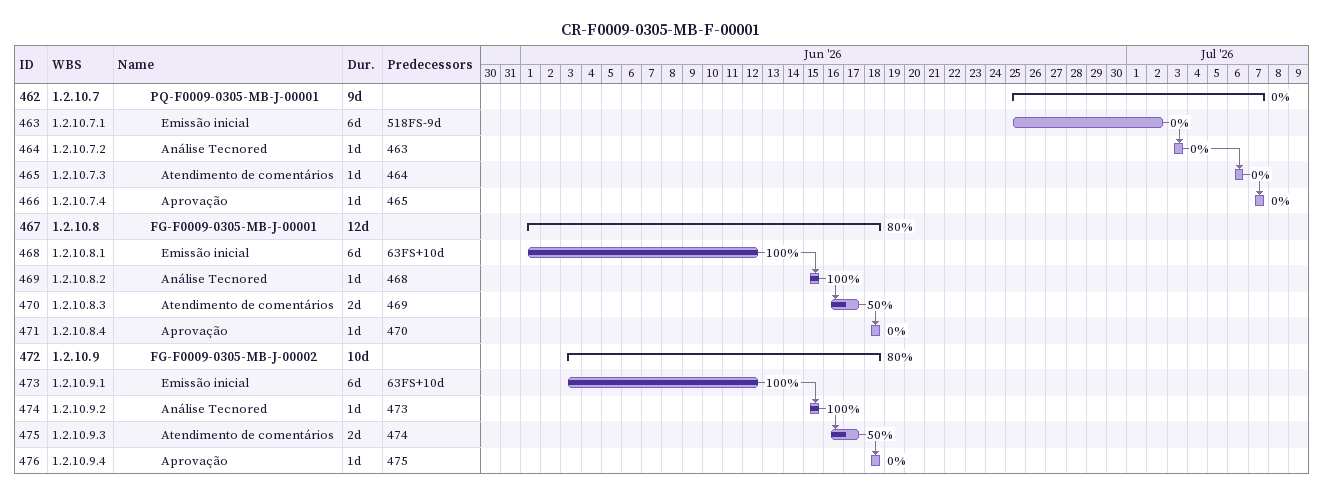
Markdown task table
CR-F0009-0305-MB-F-00001

| ID | WBS | Task | Duration | Start | Finish | Predecessors | % complete |
|---|---|---|---|---|---|---|---|
| 462 | 1.2.10.7 | **PQ-F0009-0305-MB-J-00001** | 9d | 2026-06-25 | 2026-07-07 |  | 0 |
| 463 | 1.2.10.7.1 | Emissão inicial | 6d | 2026-06-25 | 2026-07-02 | 518FS-9d | 0 |
| 464 | 1.2.10.7.2 | Análise Tecnored | 1d | 2026-07-03 | 2026-07-03 | 463 | 0 |
| 465 | 1.2.10.7.3 | Atendimento de comentários | 1d | 2026-07-06 | 2026-07-06 | 464 | 0 |
| 466 | 1.2.10.7.4 | Aprovação | 1d | 2026-07-07 | 2026-07-07 | 465 | 0 |
| 467 | 1.2.10.8 | **FG-F0009-0305-MB-J-00001** | 12d | 2026-06-01 | 2026-06-18 |  | 80 |
| 468 | 1.2.10.8.1 | Emissão inicial | 6d | 2026-06-01 | 2026-06-12 | 63FS+10d | 100 |
| 469 | 1.2.10.8.2 | Análise Tecnored | 1d | 2026-06-15 | 2026-06-15 | 468 | 100 |
| 470 | 1.2.10.8.3 | Atendimento de comentários | 2d | 2026-06-16 | 2026-06-17 | 469 | 50 |
| 471 | 1.2.10.8.4 | Aprovação | 1d | 2026-06-18 | 2026-06-18 | 470 | 0 |
| 472 | 1.2.10.9 | **FG-F0009-0305-MB-J-00002** | 10d | 2026-06-03 | 2026-06-18 |  | 80 |
| 473 | 1.2.10.9.1 | Emissão inicial | 6d | 2026-06-03 | 2026-06-12 | 63FS+10d | 100 |
| 474 | 1.2.10.9.2 | Análise Tecnored | 1d | 2026-06-15 | 2026-06-15 | 473 | 100 |
| 475 | 1.2.10.9.3 | Atendimento de comentários | 2d | 2026-06-16 | 2026-06-17 | 474 | 50 |
| 476 | 1.2.10.9.4 | Aprovação | 1d | 2026-06-18 | 2026-06-18 | 475 | 0 |
